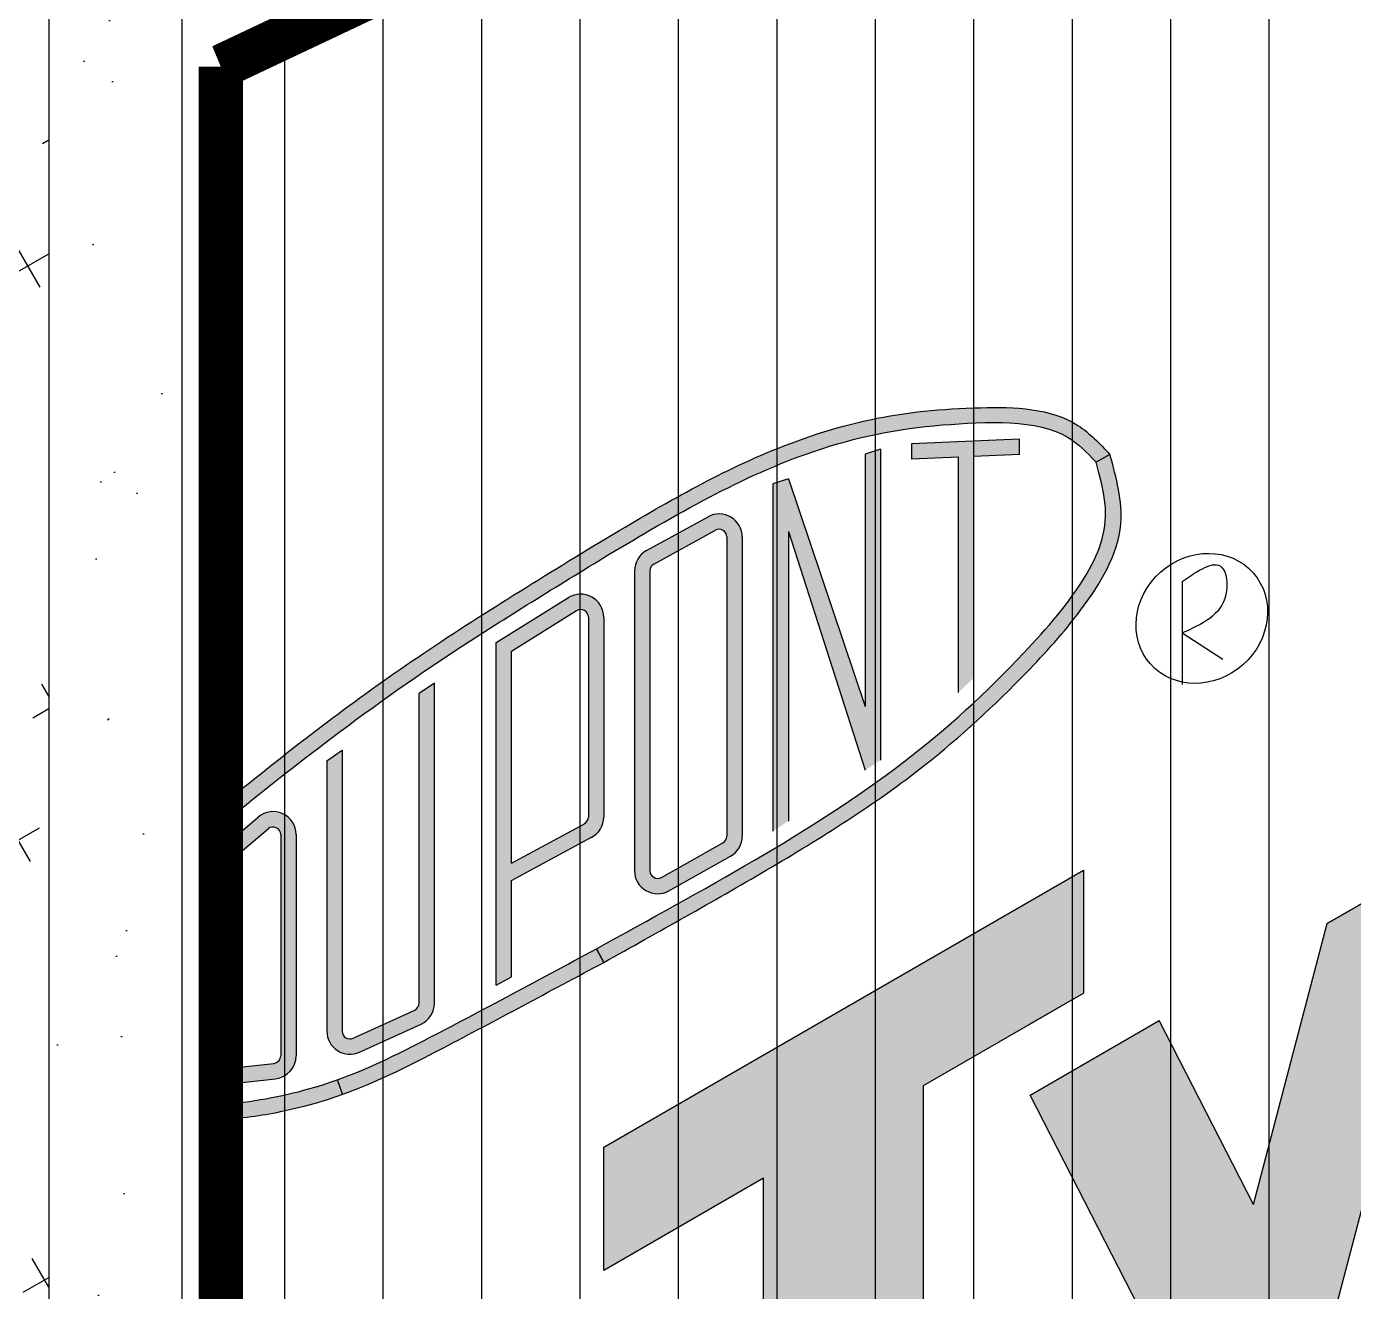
# Model space of a CAD drawing. Extents: x -77 to 51, y 0 to 66.
# Drawn here: x 12.968 to 15.663, y 43.684 to 46.252 of the extents above; entities that cross this region are included whole.
import ezdxf

# ---------------------------------------------------------------- set-up
doc = ezdxf.new("R2010")
doc.units = 0
doc.header["$LTSCALE"] = 1.5
doc.header["$MEASUREMENT"] = 0
doc.linetypes.add('DASHED', pattern=[0.75, 0.5, -0.25])
for name, color, linetype in [('DUPONTLOGO', 242, 'CONTINUOUS'), ('INSULATION', 40, 'CONTINUOUS'), ('STRUCTURE', 252, 'CONTINUOUS'), ('TYVEK', 160, 'DASHED')]:
    doc.layers.add(name, color=color, linetype=linetype)
pattern_1 = [(90, (47.69226, 4.31618), (-0.2, 1e-17), [])]

# ---------------------------------------------------------------- blocks, each defined once
blk = doc.blocks.new('A$C1409495A')
at = {"layer": 'DUPONTLOGO', "color": 242}
for p, q in [((0.2343, 0.5238), (0.2343, 0)), ((0.2343, 0.2619), (0.4408, 0.1288))]:
    blk.add_line(p, q, dxfattribs=at)
blk.add_ellipse((0.334, 0.3361), major_axis=(0.2604, 0.2316), ratio=0.903174, dxfattribs=at)
blk.add_spline([(0.2343, 0.5238), (0.4346, 0.5968), (0.4564, 0.4564), (0.2343, 0.2619)], degree=3, dxfattribs=at)

msp = doc.modelspace()

# ---------------------------------------------------------------- hatches: boundary and pattern name
at = {"layer": 'DUPONTLOGO'}
for color, points in [(242, [(13.3624, 44.669), (13.3624, 44.6291), (13.3668, 44.6328), (13.3713, 44.6367), (13.3759, 44.6405), (13.3805, 44.6444), (13.3851, 44.6483), (13.3897, 44.6521), (13.3943, 44.6559), (13.3989, 44.6598), (13.4035, 44.6636), (13.4082, 44.6674), (13.4128, 44.6712), (13.4174, 44.675), (13.4221, 44.6788), (13.4267, 44.6825), (13.4314, 44.6863), (13.436, 44.69), (13.4407, 44.6938), (13.4454, 44.6975), (13.45, 44.7012), (13.4547, 44.7049), (13.4594, 44.7087), (13.4641, 44.7124), (13.4687, 44.716), (13.4734, 44.7197), (13.4781, 44.7234), (13.4828, 44.727), (13.4874, 44.7307), (13.4921, 44.7343), (13.4968, 44.738), (13.5014, 44.7416), (13.5061, 44.7452), (13.5108, 44.7488), (13.5154, 44.7524), (13.5201, 44.756), (13.5247, 44.7596), (13.5294, 44.7632), (13.534, 44.7667), (13.5387, 44.7703), (13.5433, 44.7738), (13.5479, 44.7774), (13.5525, 44.7809), (13.5572, 44.7844), (13.5618, 44.788), (13.5664, 44.7915), (13.5709, 44.795), (13.5755, 44.7985), (13.5801, 44.8019), (13.5847, 44.8054), (13.5893, 44.8089), (13.5939, 44.8124), (13.5985, 44.8158), (13.603, 44.8193), (13.6076, 44.8227), (13.6122, 44.8261), (13.6168, 44.8296), (13.6214, 44.833), (13.626, 44.8364), (13.6306, 44.8398), (13.6352, 44.8432), (13.6398, 44.8466), (13.6444, 44.8499), (13.6491, 44.8533), (13.6537, 44.8567), (13.6583, 44.8601), (13.6629, 44.8634), (13.6675, 44.8668), (13.6722, 44.8701), (13.6768, 44.8734), (13.6814, 44.8768), (13.6861, 44.8801), (13.6907, 44.8834), (13.6953, 44.8867), (13.7, 44.89), (13.7047, 44.8933), (13.7093, 44.8966), (13.714, 44.8999), (13.7186, 44.9032), (13.7233, 44.9065), (13.728, 44.9098), (13.7327, 44.913), (13.7374, 44.9163), (13.742, 44.9195), (13.7467, 44.9228), (13.7514, 44.926), (13.7562, 44.9293), (13.7609, 44.9325), (13.7656, 44.9358), (13.7703, 44.939), (13.775, 44.9422), (13.7798, 44.9454), (13.7845, 44.9486), (13.7893, 44.9519), (13.794, 44.9551), (13.7988, 44.9583), (13.8035, 44.9615), (13.8083, 44.9647), (13.8131, 44.9678), (13.8179, 44.971), (13.8227, 44.9742), (13.8275, 44.9774), (13.8323, 44.9806), (13.8371, 44.9837), (13.8419, 44.9869), (13.8468, 44.9901), (13.8516, 44.9932), (13.8564, 44.9964), (13.8613, 44.9995), (13.8661, 45.0027), (13.871, 45.0058), (13.8758, 45.009), (13.8807, 45.0121), (13.8856, 45.0152), (13.8904, 45.0184), (13.8953, 45.0215), (13.9002, 45.0246), (13.9051, 45.0277), (13.91, 45.0309), (13.9149, 45.034), (13.9198, 45.0371), (13.9247, 45.0402), (13.9296, 45.0433), (13.9345, 45.0464), (13.9394, 45.0495), (13.9444, 45.0526), (13.9493, 45.0557), (13.9542, 45.0588), (13.9591, 45.0619), (13.9641, 45.065), (13.969, 45.0681), (13.974, 45.0712), (13.9789, 45.0743), (13.9838, 45.0774), (13.9888, 45.0805), (13.9937, 45.0835), (13.9987, 45.0866), (14.0037, 45.0897), (14.0086, 45.0928), (14.0136, 45.0959), (14.0186, 45.0989), (14.0235, 45.102), (14.0285, 45.1051), (14.0335, 45.1081), (14.0384, 45.1112), (14.0434, 45.1143), (14.0484, 45.1173), (14.0534, 45.1204), (14.0584, 45.1235), (14.0633, 45.1265), (14.0683, 45.1296), (14.0733, 45.1326), (14.0783, 45.1357), (14.0833, 45.1388), (14.0883, 45.1418), (14.0933, 45.1449), (14.0983, 45.1479), (14.1033, 45.151), (14.1082, 45.154), (14.1132, 45.1571), (14.1182, 45.1601), (14.1232, 45.1632), (14.1282, 45.1663), (14.1332, 45.1693), (14.1382, 45.1724), (14.1432, 45.1754), (14.1482, 45.1785), (14.152, 45.1807), (14.1557, 45.1829), (14.1594, 45.1851), (14.1632, 45.1874), (14.1669, 45.1896), (14.1706, 45.1918), (14.1744, 45.194), (14.1781, 45.1962), (14.1818, 45.1984), (14.1856, 45.2007), (14.1893, 45.2029), (14.193, 45.2051), (14.1968, 45.2073), (14.2005, 45.2095), (14.2043, 45.2117), (14.208, 45.2139), (14.2117, 45.2161), (14.2155, 45.2183), (14.2192, 45.2205), (14.2229, 45.2226), (14.2267, 45.2248), (14.2304, 45.227), (14.2342, 45.2292), (14.2379, 45.2314), (14.2417, 45.2335), (14.2454, 45.2357), (14.2491, 45.2378), (14.2529, 45.24), (14.2566, 45.2422), (14.2604, 45.2443), (14.2641, 45.2464), (14.2679, 45.2486), (14.2716, 45.2507), (14.2754, 45.2529), (14.2791, 45.255), (14.2829, 45.2571), (14.2867, 45.2592), (14.2904, 45.2613), (14.2942, 45.2634), (14.298, 45.2655), (14.3017, 45.2676), (14.3055, 45.2697), (14.3093, 45.2718), (14.313, 45.2738), (14.3168, 45.2759), (14.3206, 45.278), (14.3243, 45.28), (14.3281, 45.2821), (14.3319, 45.2841), (14.3357, 45.2861), (14.3395, 45.2882), (14.3433, 45.2902), (14.3471, 45.2922), (14.3509, 45.2942), (14.3547, 45.2962), (14.3585, 45.2982), (14.3623, 45.3001), (14.3661, 45.3021), (14.3699, 45.3041), (14.3737, 45.306), (14.3775, 45.308), (14.3813, 45.3099), (14.3851, 45.3118), (14.3889, 45.3138), (14.3928, 45.3157), (14.3966, 45.3176), (14.4004, 45.3195), (14.4043, 45.3213), (14.4081, 45.3232), (14.4119, 45.3251), (14.4158, 45.3269), (14.4196, 45.3288), (14.4235, 45.3306), (14.4274, 45.3324), (14.4312, 45.3343), (14.4351, 45.3361), (14.4389, 45.3378), (14.4428, 45.3396), (14.4467, 45.3414), (14.4506, 45.3432), (14.4545, 45.3449), (14.4583, 45.3466), (14.4622, 45.3484), (14.4661, 45.3501), (14.47, 45.3518), (14.4739, 45.3535), (14.4778, 45.3552), (14.4818, 45.3568), (14.4857, 45.3585), (14.4896, 45.3601), (14.4935, 45.3618), (14.4975, 45.3634), (14.5014, 45.365), (14.5053, 45.3666), (14.5093, 45.3682), (14.5132, 45.3697), (14.5172, 45.3713), (14.5211, 45.3728), (14.5251, 45.3744), (14.5291, 45.3759), (14.5331, 45.3774), (14.537, 45.3789), (14.541, 45.3803), (14.545, 45.3818), (14.549, 45.3832), (14.553, 45.3847), (14.557, 45.3861), (14.561, 45.3875), (14.5651, 45.3889), (14.5691, 45.3902), (14.5731, 45.3916), (14.5771, 45.3929), (14.5812, 45.3943), (14.5852, 45.3956), (14.5892, 45.3968), (14.5932, 45.3981), (14.5973, 45.3994), (14.6013, 45.4006), (14.6053, 45.4018), (14.6094, 45.403), (14.6134, 45.4042), (14.6174, 45.4054), (14.6215, 45.4065), (14.6255, 45.4077), (14.6296, 45.4088), (14.6336, 45.4099), (14.6377, 45.411), (14.6417, 45.412), (14.6457, 45.4131), (14.6498, 45.4141), (14.6539, 45.4151), (14.6579, 45.4161), (14.662, 45.4171), (14.666, 45.4181), (14.6701, 45.419), (14.6742, 45.4199), (14.6782, 45.4209), (14.6823, 45.4218), (14.6864, 45.4226), (14.6905, 45.4235), (14.6945, 45.4244), (14.6986, 45.4252), (14.7027, 45.426), (14.7068, 45.4268), (14.7109, 45.4276), (14.715, 45.4284), (14.7191, 45.4291), (14.7232, 45.4299), (14.7273, 45.4306), (14.7315, 45.4313), (14.7356, 45.432), (14.7397, 45.4326), (14.7438, 45.4333), (14.748, 45.4339), (14.7521, 45.4346), (14.7563, 45.4352), (14.7604, 45.4358), (14.7646, 45.4363), (14.7687, 45.4369), (14.7729, 45.4374), (14.7771, 45.438), (14.7812, 45.4385), (14.7854, 45.439), (14.7896, 45.4394), (14.7938, 45.4399), (14.798, 45.4404), (14.8022, 45.4408), (14.8064, 45.4412), (14.8106, 45.4416), (14.8148, 45.442), (14.8191, 45.4424), (14.8233, 45.4427), (14.8275, 45.4431), (14.8318, 45.4434), (14.8361, 45.4437), (14.8404, 45.444), (14.8447, 45.4444), (14.849, 45.4447), (14.8533, 45.445), (14.8577, 45.4453), (14.862, 45.4456), (14.8664, 45.4459), (14.8708, 45.4461), (14.8752, 45.4464), (14.8796, 45.4466), (14.884, 45.4469), (14.8884, 45.4471), (14.8928, 45.4473), (14.8972, 45.4475), (14.9016, 45.4476), (14.906, 45.4478), (14.9104, 45.4479), (14.9148, 45.448), (14.9192, 45.4481), (14.9236, 45.4482), (14.928, 45.4482), (14.9323, 45.4482), (14.9367, 45.4482), (14.941, 45.4482), (14.9454, 45.4481), (14.9497, 45.448), (14.954, 45.4479), (14.9583, 45.4477), (14.9626, 45.4475), (14.9668, 45.4473), (14.9711, 45.4471), (14.9753, 45.4468), (14.9795, 45.4465), (14.9836, 45.4461), (14.9878, 45.4457), (14.9919, 45.4453), (14.9959, 45.4448), (15, 45.4443), (15.004, 45.4437), (15.008, 45.4431), (15.012, 45.4425), (15.0159, 45.4418), (15.0198, 45.441), (15.0236, 45.4402), (15.0274, 45.4394), (15.0312, 45.4385), (15.035, 45.4376), (15.0386, 45.4366), (15.0423, 45.4356), (15.0459, 45.4345), (15.0494, 45.4333), (15.053, 45.4321), (15.0564, 45.4309), (15.0598, 45.4296), (15.0632, 45.4282), (15.0665, 45.4268), (15.0697, 45.4253), (15.0729, 45.4237), (15.0761, 45.4221), (15.0792, 45.4205), (15.0822, 45.4187), (15.0852, 45.4169), (15.0881, 45.415), (15.091, 45.413), (15.094, 45.4109), (15.0969, 45.4088), (15.0998, 45.4065), (15.1027, 45.4041), (15.1056, 45.4017), (15.1085, 45.3992), (15.1114, 45.3966), (15.1143, 45.394), (15.1172, 45.3912), (15.1201, 45.3884), (15.123, 45.3856), (15.1259, 45.3827), (15.1288, 45.3797), (15.1318, 45.3767), (15.1347, 45.3737), (15.1377, 45.3706), (15.1407, 45.3674), (15.1688, 45.3832), (15.1657, 45.3864), (15.1627, 45.3897), (15.1596, 45.3929), (15.1565, 45.3961), (15.1534, 45.3993), (15.1503, 45.4025), (15.1472, 45.4057), (15.144, 45.4088), (15.1409, 45.4119), (15.1377, 45.4149), (15.1345, 45.4179), (15.1312, 45.4208), (15.128, 45.4237), (15.1247, 45.4266), (15.1213, 45.4293), (15.1179, 45.432), (15.1145, 45.4346), (15.1111, 45.4372), (15.1076, 45.4396), (15.104, 45.442), (15.1004, 45.4442), (15.0967, 45.4464), (15.093, 45.4485), (15.0893, 45.4505), (15.0855, 45.4524), (15.0816, 45.4543), (15.0777, 45.456), (15.0738, 45.4577), (15.0698, 45.4593), (15.0658, 45.4608), (15.0617, 45.4622), (15.0576, 45.4636), (15.0535, 45.4648), (15.0494, 45.466), (15.0452, 45.4672), (15.0409, 45.4683), (15.0367, 45.4693), (15.0324, 45.4702), (15.0281, 45.4711), (15.0237, 45.4719), (15.0194, 45.4727), (15.015, 45.4734), (15.0106, 45.4741), (15.0061, 45.4747), (15.0017, 45.4752), (14.9972, 45.4757), (14.9927, 45.4762), (14.9882, 45.4766), (14.9837, 45.477), (14.9792, 45.4773), (14.9747, 45.4776), (14.9701, 45.4778), (14.9656, 45.4781), (14.961, 45.4782), (14.9564, 45.4784), (14.9519, 45.4785), (14.9473, 45.4786), (14.9427, 45.4786), (14.9381, 45.4786), (14.9335, 45.4786), (14.929, 45.4786), (14.9244, 45.4786), (14.9198, 45.4785), (14.9153, 45.4785), (14.9107, 45.4784), (14.9062, 45.4783), (14.9016, 45.4781), (14.8971, 45.478), (14.8926, 45.4779), (14.8881, 45.4777), (14.8836, 45.4776), (14.8791, 45.4774), (14.8746, 45.4772), (14.8701, 45.477), (14.8657, 45.4768), (14.8612, 45.4766), (14.8568, 45.4763), (14.8524, 45.4761), (14.8479, 45.4758), (14.8435, 45.4755), (14.8391, 45.4752), (14.8347, 45.4749), (14.8303, 45.4746), (14.826, 45.4743), (14.8216, 45.4739), (14.8172, 45.4736), (14.8128, 45.4732), (14.8085, 45.4728), (14.8041, 45.4724), (14.7998, 45.472), (14.7955, 45.4716), (14.7911, 45.4711), (14.7868, 45.4706), (14.7825, 45.4702), (14.7782, 45.4697), (14.7739, 45.4691), (14.7696, 45.4686), (14.7653, 45.4681), (14.761, 45.4675), (14.7567, 45.4669), (14.7524, 45.4663), (14.7481, 45.4657), (14.7438, 45.4651), (14.7396, 45.4644), (14.7353, 45.4638), (14.731, 45.4631), (14.7268, 45.4624), (14.7225, 45.4617), (14.7182, 45.461), (14.714, 45.4602), (14.7097, 45.4594), (14.7055, 45.4586), (14.7012, 45.4578), (14.697, 45.457), (14.6928, 45.4562), (14.6885, 45.4553), (14.6843, 45.4544), (14.68, 45.4535), (14.6758, 45.4526), (14.6716, 45.4517), (14.6673, 45.4507), (14.6631, 45.4497), (14.6589, 45.4487), (14.6546, 45.4477), (14.6504, 45.4467), (14.6462, 45.4456), (14.642, 45.4445), (14.6377, 45.4435), (14.6335, 45.4423), (14.6293, 45.4412), (14.6251, 45.4401), (14.6209, 45.4389), (14.6167, 45.4377), (14.6124, 45.4365), (14.6082, 45.4353), (14.604, 45.4341), (14.5998, 45.4329), (14.5956, 45.4316), (14.5915, 45.4303), (14.5873, 45.429), (14.5831, 45.4277), (14.5789, 45.4264), (14.5747, 45.425), (14.5705, 45.4237), (14.5664, 45.4223), (14.5622, 45.4209), (14.558, 45.4195), (14.5539, 45.4181), (14.5497, 45.4166), (14.5456, 45.4152), (14.5414, 45.4137), (14.5373, 45.4122), (14.5332, 45.4107), (14.529, 45.4092), (14.5249, 45.4077), (14.5208, 45.4062), (14.5167, 45.4046), (14.5126, 45.4031), (14.5085, 45.4015), (14.5044, 45.3999), (14.5003, 45.3983), (14.4962, 45.3967), (14.4921, 45.395), (14.488, 45.3934), (14.4839, 45.3917), (14.4799, 45.39), (14.4758, 45.3884), (14.4718, 45.3867), (14.4677, 45.385), (14.4637, 45.3832), (14.4597, 45.3815), (14.4556, 45.3798), (14.4516, 45.378), (14.4476, 45.3762), (14.4436, 45.3745), (14.4396, 45.3727), (14.4356, 45.3709), (14.4316, 45.3691), (14.4276, 45.3672), (14.4236, 45.3654), (14.4197, 45.3636), (14.4157, 45.3617), (14.4117, 45.3598), (14.4078, 45.358), (14.4038, 45.3561), (14.3999, 45.3542), (14.3959, 45.3523), (14.392, 45.3504), (14.3881, 45.3484), (14.3841, 45.3465), (14.3802, 45.3446), (14.3763, 45.3426), (14.3724, 45.3406), (14.3685, 45.3387), (14.3646, 45.3367), (14.3607, 45.3347), (14.3568, 45.3327), (14.3529, 45.3307), (14.349, 45.3287), (14.3451, 45.3267), (14.3413, 45.3247), (14.3374, 45.3226), (14.3335, 45.3206), (14.3296, 45.3185), (14.3258, 45.3165), (14.3219, 45.3144), (14.3181, 45.3124), (14.3142, 45.3103), (14.3104, 45.3082), (14.3065, 45.3061), (14.3027, 45.304), (14.2989, 45.3019), (14.295, 45.2998), (14.2912, 45.2977), (14.2874, 45.2956), (14.2835, 45.2934), (14.2797, 45.2913), (14.2759, 45.2892), (14.2721, 45.287), (14.2683, 45.2849), (14.2645, 45.2827), (14.2607, 45.2806), (14.2569, 45.2784), (14.2531, 45.2762), (14.2493, 45.2741), (14.2455, 45.2719), (14.2417, 45.2697), (14.2379, 45.2675), (14.2341, 45.2653), (14.2303, 45.2632), (14.2265, 45.261), (14.2227, 45.2588), (14.2189, 45.2566), (14.2152, 45.2544), (14.2114, 45.2521), (14.2076, 45.2499), (14.2038, 45.2477), (14.2, 45.2455), (14.1963, 45.2433), (14.1925, 45.2411), (14.1887, 45.2388), (14.1849, 45.2366), (14.1812, 45.2344), (14.1774, 45.2322), (14.1736, 45.2299), (14.1699, 45.2277), (14.1661, 45.2255), (14.1623, 45.2232), (14.1586, 45.221), (14.1548, 45.2188), (14.151, 45.2165), (14.1473, 45.2143), (14.1435, 45.212), (14.1398, 45.2098), (14.136, 45.2076), (14.1322, 45.2053), (14.1272, 45.2023), (14.1222, 45.1992), (14.1172, 45.1961), (14.1122, 45.1931), (14.1071, 45.19), (14.1021, 45.1869), (14.0971, 45.1839), (14.0921, 45.1808), (14.0871, 45.1777), (14.0821, 45.1746), (14.077, 45.1716), (14.072, 45.1685), (14.067, 45.1654), (14.062, 45.1624), (14.057, 45.1593), (14.052, 45.1562), (14.047, 45.1531), (14.042, 45.1501), (14.037, 45.147), (14.032, 45.1439), (14.0269, 45.1408), (14.0219, 45.1378), (14.017, 45.1347), (14.012, 45.1316), (14.007, 45.1285), (14.002, 45.1254), (13.997, 45.1223), (13.992, 45.1192), (13.987, 45.1161), (13.982, 45.113), (13.977, 45.11), (13.9721, 45.1069), (13.9671, 45.1038), (13.9621, 45.1007), (13.9571, 45.0976), (13.9522, 45.0944), (13.9472, 45.0913), (13.9422, 45.0882), (13.9373, 45.0851), (13.9323, 45.082), (13.9274, 45.0789), (13.9224, 45.0758), (13.9175, 45.0726), (13.9125, 45.0695), (13.9076, 45.0664), (13.9027, 45.0633), (13.8977, 45.0601), (13.8928, 45.057), (13.8879, 45.0538), (13.883, 45.0507), (13.8781, 45.0475), (13.8732, 45.0444), (13.8682, 45.0412), (13.8633, 45.0381), (13.8584, 45.0349), (13.8536, 45.0318), (13.8487, 45.0286), (13.8438, 45.0254), (13.8389, 45.0223), (13.834, 45.0191), (13.8292, 45.0159), (13.8243, 45.0127), (13.8194, 45.0095), (13.8146, 45.0063), (13.8097, 45.0031), (13.8049, 44.9999), (13.8001, 44.9967), (13.7952, 44.9935), (13.7904, 44.9903), (13.7856, 44.9871), (13.7808, 44.9839), (13.776, 44.9806), (13.7712, 44.9774), (13.7664, 44.9742), (13.7616, 44.9709), (13.7568, 44.9677), (13.752, 44.9644), (13.7472, 44.9612), (13.7425, 44.9579), (13.7377, 44.9546), (13.733, 44.9514), (13.7282, 44.9481), (13.7235, 44.9448), (13.7187, 44.9415), (13.714, 44.9382), (13.7093, 44.9349), (13.7046, 44.9316), (13.6999, 44.9283), (13.6952, 44.925), (13.6905, 44.9217), (13.6858, 44.9184), (13.6811, 44.915), (13.6764, 44.9117), (13.6717, 44.9083), (13.667, 44.905), (13.6624, 44.9016), (13.6577, 44.8983), (13.653, 44.8949), (13.6484, 44.8915), (13.6437, 44.8882), (13.6391, 44.8848), (13.6344, 44.8814), (13.6298, 44.878), (13.6251, 44.8746), (13.6205, 44.8712), (13.6158, 44.8677), (13.6112, 44.8643), (13.6066, 44.8609), (13.6019, 44.8574), (13.5973, 44.854), (13.5927, 44.8505), (13.588, 44.8471), (13.5834, 44.8436), (13.5788, 44.8401), (13.5742, 44.8367), (13.5696, 44.8332), (13.5649, 44.8297), (13.5603, 44.8262), (13.5557, 44.8227), (13.5511, 44.8191), (13.5465, 44.8156), (13.5419, 44.8121), (13.5372, 44.8085), (13.5326, 44.805), (13.528, 44.8014), (13.5234, 44.7978), (13.5188, 44.7943), (13.5142, 44.7907), (13.5096, 44.7871), (13.5049, 44.7835), (13.5003, 44.7799), (13.4957, 44.7763), (13.4911, 44.7726), (13.4865, 44.769), (13.4818, 44.7654), (13.4772, 44.7617), (13.4726, 44.7581), (13.4679, 44.7544), (13.4633, 44.7507), (13.4587, 44.747), (13.454, 44.7433), (13.4494, 44.7396), (13.4448, 44.7359), (13.4401, 44.7322), (13.4355, 44.7284), (13.4308, 44.7247), (13.4261, 44.7209), (13.4215, 44.7172), (13.4168, 44.7134), (13.4122, 44.7096), (13.4075, 44.7058), (13.4028, 44.702), (13.3981, 44.6982), (13.3934, 44.6944), (13.3888, 44.6906), (13.3841, 44.6867), (13.3794, 44.6829), (13.3747, 44.679), (13.37, 44.6752), (13.3652, 44.6713)]), (242, [(14.8918, 45.379), (14.9842, 45.383), (14.9842, 45.4142), (14.7654, 45.4048), (14.7654, 45.3736), (14.8605, 45.3777), (14.8605, 44.8998), (14.8918, 44.9291)]), (242, [(14.4842, 44.6182), (14.5154, 44.6388), (14.5154, 45.2269), (14.6717, 44.7421), (14.7029, 44.7628), (14.7029, 45.3942), (14.6717, 45.3841), (14.6717, 44.8714), (14.5154, 45.3339), (14.4842, 45.3238)]), (242, [(13.7967, 44.9192), (13.7654, 44.8978), (13.7654, 44.2694, -0.293439), (13.7563, 44.2552), (13.6313, 44.198, -0.546266), (13.6092, 44.2122), (13.6092, 44.7831), (13.5779, 44.7609), (13.5779, 44.2122, 0.546266), (13.6443, 44.1696), (13.7693, 44.2268, 0.293439), (13.7967, 44.2694)]), (182, [(15.8725, 44.5826), (15.6102, 44.4312), (15.4603, 43.8606), (15.2687, 44.234), (15.0064, 44.0826), (15.3451, 43.4225), (15.2229, 42.9576), (15.4852, 43.109)]), (182, [(14.4652, 42.9144), (14.7899, 43.1019), (14.7899, 44.1019), (15.1147, 44.2894), (15.1147, 44.5394), (14.1404, 43.9769), (14.1404, 43.7269), (14.4652, 43.9144)]), (242, [(13.3624, 44.0642), (13.3624, 44.0329), (13.3642, 44.033), (13.3668, 44.0331), (13.3694, 44.0333), (13.372, 44.0334), (13.3746, 44.0336), (13.3772, 44.0338), (13.3798, 44.034), (13.3824, 44.0342), (13.3849, 44.0344), (13.3875, 44.0346), (13.3901, 44.0349), (13.3927, 44.0351), (13.3953, 44.0354), (13.3979, 44.0356), (13.4005, 44.0359), (13.4031, 44.0362), (13.4057, 44.0365), (13.4083, 44.0368), (13.4109, 44.0371), (13.4134, 44.0374), (13.416, 44.0377), (13.4186, 44.038), (13.4212, 44.0384), (13.4238, 44.0387), (13.4263, 44.0391), (13.4289, 44.0394), (13.4315, 44.0398), (13.434, 44.0402), (13.4366, 44.0406), (13.4391, 44.041), (13.4417, 44.0414), (13.4442, 44.0418), (13.4468, 44.0422), (13.4493, 44.0426), (13.4518, 44.043), (13.4544, 44.0434), (13.4569, 44.0439), (13.4594, 44.0443), (13.4619, 44.0448), (13.4644, 44.0452), (13.4669, 44.0457), (13.4694, 44.0461), (13.4719, 44.0466), (13.4743, 44.0471), (13.4768, 44.0476), (13.4793, 44.0481), (13.4817, 44.0485), (13.4841, 44.049), (13.4866, 44.0495), (13.489, 44.0501), (13.4914, 44.0506), (13.4938, 44.0511), (13.4962, 44.0516), (13.4986, 44.0521), (13.501, 44.0527), (13.5034, 44.0532), (13.5058, 44.0537), (13.5081, 44.0543), (13.5105, 44.0548), (13.5128, 44.0554), (13.5152, 44.056), (13.5175, 44.0565), (13.5199, 44.0571), (13.5222, 44.0577), (13.5245, 44.0582), (13.5268, 44.0588), (13.5291, 44.0594), (13.5314, 44.06), (13.5337, 44.0606), (13.5359, 44.0612), (13.5382, 44.0618), (13.5405, 44.0624), (13.5427, 44.063), (13.545, 44.0637), (13.5472, 44.0643), (13.5495, 44.0649), (13.5517, 44.0655), (13.5539, 44.0662), (13.5561, 44.0668), (13.5584, 44.0675), (13.5606, 44.0681), (13.5628, 44.0688), (13.565, 44.0694), (13.5671, 44.0701), (13.5693, 44.0708), (13.5715, 44.0714), (13.5737, 44.0721), (13.5758, 44.0728), (13.578, 44.0735), (13.5801, 44.0741), (13.5823, 44.0748), (13.5844, 44.0755), (13.5866, 44.0762), (13.5887, 44.0769), (13.5908, 44.0776), (13.5929, 44.0783), (13.595, 44.0791), (13.5971, 44.0798), (13.5992, 44.0805), (13.6013, 44.0812), (13.6034, 44.0819), (13.6055, 44.0827), (13.6076, 44.0834), (13.6097, 44.0841), (13.5992, 44.1136), (13.5972, 44.1129), (13.5951, 44.1121), (13.5931, 44.1114), (13.5911, 44.1107), (13.5891, 44.11), (13.587, 44.1093), (13.585, 44.1086), (13.583, 44.108), (13.5809, 44.1073), (13.5789, 44.1066), (13.5768, 44.1059), (13.5747, 44.1052), (13.5727, 44.1046), (13.5706, 44.1039), (13.5685, 44.1032), (13.5664, 44.1026), (13.5643, 44.1019), (13.5622, 44.1013), (13.5601, 44.1006), (13.558, 44.1), (13.5559, 44.0993), (13.5538, 44.0987), (13.5517, 44.0981), (13.5496, 44.0975), (13.5474, 44.0968), (13.5453, 44.0962), (13.5431, 44.0956), (13.541, 44.095), (13.5388, 44.0944), (13.5366, 44.0938), (13.5345, 44.0932), (13.5323, 44.0926), (13.5301, 44.092), (13.5278, 44.0914), (13.5256, 44.0908), (13.5234, 44.0902), (13.5211, 44.0896), (13.5189, 44.0891), (13.5166, 44.0885), (13.5143, 44.0879), (13.5121, 44.0874), (13.5098, 44.0868), (13.5075, 44.0863), (13.5052, 44.0857), (13.5028, 44.0852), (13.5005, 44.0846), (13.4982, 44.0841), (13.4958, 44.0836), (13.4935, 44.083), (13.4911, 44.0825), (13.4888, 44.082), (13.4864, 44.0815), (13.484, 44.081), (13.4817, 44.0805), (13.4793, 44.08), (13.4769, 44.0795), (13.4745, 44.079), (13.4721, 44.0785), (13.4697, 44.078), (13.4673, 44.0776), (13.4649, 44.0771), (13.4624, 44.0767), (13.46, 44.0762), (13.4576, 44.0758), (13.4551, 44.0753), (13.4527, 44.0749), (13.4503, 44.0745), (13.4478, 44.074), (13.4454, 44.0736), (13.4429, 44.0732), (13.4405, 44.0728), (13.438, 44.0724), (13.4355, 44.0721), (13.4331, 44.0717), (13.4306, 44.0713), (13.4281, 44.0709), (13.4257, 44.0706), (13.4232, 44.0702), (13.4207, 44.0699), (13.4183, 44.0696), (13.4158, 44.0692), (13.4133, 44.0689), (13.4109, 44.0686), (13.4084, 44.0683), (13.4059, 44.068), (13.4034, 44.0677), (13.401, 44.0674), (13.3985, 44.0672), (13.396, 44.0669), (13.3935, 44.0666), (13.3911, 44.0664), (13.3886, 44.0662), (13.3861, 44.0659), (13.3837, 44.0657), (13.3812, 44.0655), (13.3788, 44.0653), (13.3763, 44.0651), (13.3738, 44.0649), (13.3714, 44.0648), (13.3689, 44.0646), (13.3665, 44.0644), (13.364, 44.0643)])]:
    msp.add_hatch(color=color, dxfattribs=at).paths.add_polyline_path(points)
h = msp.add_hatch(color=242, dxfattribs=at)
edge = h.paths.add_edge_path()
edge.add_spline(control_points=[(15.1688, 45.3832), (15.1817, 45.3357), (15.2122, 45.2239), (15.1174, 45.068), (14.9759, 44.9126), (14.7705, 44.7217), (14.4737, 44.5375), (14.2509, 44.4135), (14.1404, 44.3519)], knot_values=[0, 0, 0, 0, 0.071407, 0.167973, 0.251697, 0.391689, 0.584619, 0.774344, 0.774344, 0.774344, 0.774344], degree=3, periodic=0)
edge.add_line((14.1404, 44.3519), (14.1256, 44.3795))
edge.add_spline(control_points=[(14.1256, 44.3795), (14.3399, 44.4988), (14.5583, 44.6129), (14.8375, 44.8257), (14.9191, 44.9015), (15.0408, 45.0298), (15.087, 45.0826), (15.1502, 45.1889), (15.1646, 45.2346), (15.1555, 45.3115), (15.1484, 45.3389), (15.1407, 45.3674)], knot_values=[0.000251, 0.000251, 0.000251, 0.000251, 0.36813, 0.36813, 0.535334, 0.535334, 0.640047, 0.640047, 0.727343, 0.727343, 0.770536, 0.770536, 0.770536, 0.770536], degree=3, periodic=0)
edge.add_line((15.1407, 45.3674), (15.1688, 45.3832))
h = msp.add_hatch(color=242, dxfattribs=at)
h.paths.add_polyline_path([(14.2029, 44.5381, 0.573672), (14.2728, 44.4973), (14.3978, 44.5676, 0.270913), (14.4217, 44.6085), (14.4217, 45.2157, 0.570599), (14.3522, 45.2568), (14.2272, 45.188, 0.2734), (14.2029, 45.1469)])
h.paths.add_polyline_path([(14.2342, 45.1469, -0.2734), (14.2423, 45.1606), (14.3673, 45.2294, -0.570599), (14.3904, 45.2157), (14.3904, 44.6085, -0.270913), (14.3825, 44.5949), (14.2575, 44.5245, -0.573672), (14.2342, 44.5381)], flags=16)
h = msp.add_hatch(color=242, dxfattribs=at)
h.paths.add_polyline_path([(13.9217, 44.3055), (13.9529, 44.3224), (13.9529, 44.5181), (14.1158, 44.6059, 0.275801), (14.1404, 44.6471), (14.1404, 45.0528, 0.588096), (14.0688, 45.0926), (13.9217, 45.0012)])
h.paths.add_polyline_path([(13.9529, 44.5536), (14.101, 44.6334, 0.275801), (14.1092, 44.6471), (14.1092, 45.0528, 0.588096), (14.0853, 45.0661), (13.9529, 44.9839)], flags=16)
h = msp.add_hatch(color=242, dxfattribs=at)
edge = h.paths.add_edge_path()
edge.add_line((13.3624, 44.5827), (13.3624, 44.1035))
edge.add_line((13.3624, 44.1035), (13.4737, 44.1158))
edge.add_arc((13.4685, 44.1624), 0.0469, 276.3021, 360)
edge.add_line((13.5154, 44.1624), (13.5154, 44.6113))
edge.add_arc((13.4685, 44.6113), 0.0469, 360, 490.3159)
edge.add_line((13.4382, 44.647), (13.3624, 44.5827))
edge = h.paths.add_edge_path()
edge.add_line((13.3624, 44.5417), (13.3624, 44.135))
edge.add_line((13.3624, 44.135), (13.4703, 44.1469))
edge.add_arc((13.4685, 44.1624), 0.0156, 276.3021, 360)
edge.add_line((13.4842, 44.1624), (13.4842, 44.6113))
edge.add_arc((13.4685, 44.6113), 0.0156, 360, 490.3159)
edge.add_line((13.4584, 44.6232), (13.3624, 44.5417))
h = msp.add_hatch(color=242, dxfattribs=at)
edge = h.paths.add_edge_path()
edge.add_spline(control_points=[(14.1256, 44.3795), (14.0029, 44.3137), (13.8803, 44.2474), (13.7109, 44.1601), (13.658, 44.1346), (13.5992, 44.1136)], knot_values=[0.281052, 0.281052, 0.281052, 0.281052, 0.486409, 0.486409, 0.582124, 0.582124, 0.582124, 0.582124], degree=3, periodic=0)
edge.add_line((13.5992, 44.1136), (13.6097, 44.0841))
edge.add_spline(control_points=[(13.6097, 44.0841), (13.6837, 44.1106), (13.8503, 44.1964), (14.0302, 44.2929), (14.1404, 44.3519)], knot_values=[0.28106, 0.28106, 0.28106, 0.28106, 0.397759, 0.582124, 0.582124, 0.582124, 0.582124], degree=3, periodic=0)
edge.add_line((14.1404, 44.3519), (14.1256, 44.3795))
at = {"layer": 'INSULATION', "linetype": 'CONTINUOUS'}
h = msp.add_hatch(dxfattribs=at)
h.set_pattern_fill('CROSS', color=256, scale=0.8, angle=30, style=0)
h.set_pattern_definition([(30, (47.2746, 3.44885), (0.0732051, 0.2732051), [0.1, -0.3]), (120, (47.3429, 3.43055), (-0.2732051, 0.0732051), [0.1, -0.3])])
h.paths.add_polyline_path([(16.1756, 50.7459, 0.044799), (16.3731, 51.6541, -0.009339), (16.4688, 52.3175), (16.4688, 55.4169), (15.8428, 54.605, -0.121797), (15.6477, 54.352), (12.9226, 50.818), (12.9226, 37.0325), (13.013, 37.0847), (13.013, 46.9756), (13.5039, 47.2435), (14.529, 48.2213, 0.033704), (15.0365, 48.7752, 0.016125), (15.6502, 49.5961, 0.055655), (15.9791, 50.2003, 0.020914)])
at = {"layer": 'STRUCTURE', "linetype": 'CONTINUOUS'}
h = msp.add_hatch(dxfattribs=at)
h.set_pattern_fill('AR-SAND', color=256, scale=0.25, style=0)
h.set_pattern_definition([(37.5, (111.69888, 3.44885), (-0.0157483, 0.481706), [0, -0.38, 0, -0.425, 0, -0.40625]), (7.5, (111.6989, 3.44885), (0.442444, 0.7055365), [0, -0.205, 0, -0.3425, 0, -0.13125]), (327.5, (111.39138, 3.44885), (0.7785355, 0.0014148), [0, -0.125, 0, -0.45, 0, -0.5875]), (317.5, (111.3914, 3.44885), (0.7515317, 0.219419), [0, -0.0625, 0, -0.295, 0, -0.3375])])
h.paths.add_polyline_path([(14.7996, 48.065, 0.033704), (15.3071, 48.619, 0.016125), (15.9208, 49.4399, 0.055655), (16.2498, 50.0441, 0.020914), (16.4462, 50.5897, 0.044799), (16.6437, 51.4979, -0.020731), (16.8896, 52.9647, -0.04506), (17.2195, 54.0401, -0.26334), (17.6959, 54.7623), (17.6959, 55.0748, 0.309269), (16.9488, 54.1963, 0.04506), (16.619, 53.121, 0.020731), (16.3731, 51.6541, -0.044799), (16.1756, 50.7459, -0.020914), (15.9791, 50.2003, -0.055655), (15.6502, 49.5961, -0.016125), (15.0365, 48.7752, -0.033704), (14.529, 48.2213), (13.5039, 47.2435), (13.013, 46.9756), (13.2836, 46.8194), (13.7746, 47.0873)])
h.paths.add_polyline_path([(13.2836, 46.8194), (13.013, 46.9756), (13.013, 36.9803), (13.2836, 36.8241)])
at = {"layer": 'TYVEK', "linetype": 'CONTINUOUS'}
h = msp.add_hatch(dxfattribs=at)
h.set_pattern_fill('_USER', color=23, scale=0.2, angle=90, style=0, pattern_type=0)
h.set_pattern_definition(pattern_1)
edge = h.paths.add_edge_path(flags=17)
edge.add_arc((17.2094, 49.3212), 0.1236, 182.9659, 299.2642)
edge.add_arc((17.1709, 49.4704), 0.2755, 291.041, 368.959)
edge.add_arc((17.3243, 49.5077), 0.1188, 2.7087, 117.2913)
edge.add_arc((17.3679, 49.347), 0.2838, 110.2119, 186.5185)
edge = h.paths.add_edge_path(flags=17)
edge.add_arc((17.2943, 45.6153), 0.1236, 182.9659, 299.2642)
edge.add_arc((17.2558, 45.7645), 0.2755, 291.041, 368.959)
edge.add_arc((17.4092, 45.8018), 0.1188, 2.7087, 117.2913)
edge.add_arc((17.4527, 45.6411), 0.2838, 110.2119, 186.5185)
edge = h.paths.add_edge_path(flags=17)
edge.add_arc((17.2094, 39.7154), 0.1236, 182.9659, 299.2642)
edge.add_arc((17.1709, 39.8646), 0.2755, 291.041, 368.959)
edge.add_arc((17.3243, 39.9019), 0.1188, 2.7087, 117.2913)
edge.add_arc((17.3679, 39.7412), 0.2838, 110.2119, 186.5185)
edge = h.paths.add_edge_path()
edge.add_line((18.3493, 53.0854), (17.532, 52.6135))
edge.add_arc((22.5593, 51.6745), 5.1142, 169.4201, 182.1229)
edge.add_arc((10.7828, 52.382), 6.7259, 292.55297, 352.3364, ccw=False)
edge.add_line((13.3624, 46.1705), (13.3624, 36.8696))
edge.add_line((13.3624, 36.8696), (17.7743, 39.4168))
edge.add_line((18.3493, 51.5839), (18.3493, 53.0854))
h = msp.add_hatch(dxfattribs=at)
h.set_pattern_fill('_USER', color=23, scale=0.2, angle=90, style=0, pattern_type=0)
h.set_pattern_definition(pattern_1)
edge = h.paths.add_edge_path()
edge.add_line((18.3493, 53.0854), (17.6959, 52.7081))
edge.add_line((17.6959, 52.7081), (17.532, 52.6135))
edge.add_arc((22.5593, 51.6745), 5.1142, 169.4201, 182.1229)
edge.add_arc((10.7828, 52.382), 6.7259, 292.55297, 352.3364, ccw=False)
edge.add_line((13.3624, 46.1705), (13.3624, 44.669))
edge.add_spline(control_points=[(13.3624, 44.669), (13.3666, 44.6724), (13.4938, 44.7771), (13.7348, 44.9625), (13.999, 45.1239), (14.1322, 45.2053)], knot_values=[0.557471, 0.557471, 0.557471, 0.557471, 0.57308, 1.030527, 1.495853, 1.495853, 1.495853, 1.495853], degree=3, periodic=0)
edge.add_spline(control_points=[(14.1322, 45.2053), (14.2419, 45.2706), (14.4154, 45.3739), (14.6818, 45.4625), (14.8929, 45.4825), (15.0805, 45.4767), (15.1482, 45.405), (15.1688, 45.3832)], knot_values=[0, 0, 0, 0, 0.38256, 0.605033, 0.83045, 1.0317, 1.119814, 1.119814, 1.119814, 1.119814], degree=3, periodic=0)
edge.add_spline(control_points=[(15.1688, 45.3832), (15.1817, 45.3357), (15.2122, 45.2239), (15.1174, 45.068), (14.9759, 44.9126), (14.7705, 44.7217), (14.4737, 44.5375), (14.2509, 44.4135), (14.1404, 44.3519)], knot_values=[0, 0, 0, 0, 0.142813, 0.335947, 0.503394, 0.783377, 1.169237, 1.548688, 1.548688, 1.548688, 1.548688], degree=3, periodic=0)
edge.add_line((14.1404, 44.3519), (14.1256, 44.3795))
edge.add_spline(control_points=[(14.1256, 44.3795), (14.3399, 44.4988), (14.5583, 44.6129), (14.8375, 44.8257), (14.9191, 44.9015), (15.0408, 45.0298), (15.087, 45.0826), (15.1502, 45.1889), (15.1646, 45.2346), (15.1555, 45.3115), (15.1484, 45.3389), (15.1407, 45.3674)], knot_values=[0.000251, 0.000251, 0.000251, 0.000251, 0.36813, 0.36813, 0.535334, 0.535334, 0.640047, 0.640047, 0.727343, 0.727343, 0.770536, 0.770536, 0.770536, 0.770536], degree=3, periodic=0)
edge.add_spline(control_points=[(15.1407, 45.3674), (15.1213, 45.3878), (15.1032, 45.4059), (15.0215, 45.456), (14.9179, 45.4501), (14.7379, 45.4361), (14.6524, 45.4186), (14.4202, 45.3395), (14.2846, 45.2597), (14.1482, 45.1785)], knot_values=[0, 0, 0, 0, 0.042021, 0.042021, 0.180111, 0.180111, 0.318202, 0.318202, 0.556048, 0.556048, 0.556048, 0.556048], degree=3, periodic=0)
edge.add_spline(control_points=[(14.1482, 45.1785), (14.0451, 45.1155), (13.9419, 45.0524), (13.7491, 44.9261), (13.6602, 44.8631), (13.5029, 44.7431), (13.4309, 44.6878), (13.3624, 44.6291)], knot_values=[0.266784, 0.266784, 0.266784, 0.266784, 0.447439, 0.447439, 0.616219, 0.616219, 0.747926, 0.747926, 0.747926, 0.747926], degree=3, periodic=0)
edge.add_line((13.3624, 44.6291), (13.3624, 44.5827))
edge.add_line((13.3624, 44.5827), (13.4382, 44.647))
edge.add_arc((13.4685, 44.6113), 0.0469, 0, 130.3159, ccw=False)
edge.add_line((13.5154, 44.6113), (13.5154, 44.1624))
edge.add_arc((13.4685, 44.1624), 0.0469, 276.3021, 360, ccw=False)
edge.add_line((13.4737, 44.1158), (13.3624, 44.1035))
edge.add_line((13.3624, 44.1035), (13.3624, 36.8696))
edge.add_line((13.3624, 36.8696), (17.7743, 39.4168))
edge.add_line((17.7743, 39.4168), (17.7743, 43.8463))
edge.add_line((17.7743, 43.8463), (17.6526, 43.776))
edge.add_line((17.6526, 43.776), (17.6526, 44.229))
edge.add_line((17.6526, 44.229), (17.7743, 44.2993))
edge.add_line((17.7743, 44.2993), (17.7743, 51.2519))
edge.add_line((17.7743, 51.2519), (18.3493, 51.5839))
edge.add_line((18.3493, 51.5839), (18.3493, 53.0854))
h.paths.add_polyline_path([(17.443, 49.5133, -0.353716), (17.2698, 49.2133, -0.556012), (17.0859, 49.3148, -0.345825), (17.2698, 49.6133, -0.546252)], flags=16)
h.paths.add_polyline_path([(17.3062, 49.4453, -0.353716), (17.2629, 49.3703, -0.556012), (17.2169, 49.3956, -0.345825), (17.2629, 49.4703, -0.546252)], flags=0)
h.paths.add_polyline_path([(17.5279, 45.8074, -0.353716), (17.3547, 45.5074, -0.556012), (17.1708, 45.6089, -0.345825), (17.3547, 45.9074, -0.546252)], flags=16)
h.paths.add_polyline_path([(17.391, 45.7393, -0.353716), (17.3477, 45.6643, -0.556012), (17.3018, 45.6897, -0.345825), (17.3477, 45.7643, -0.546252)], flags=0)
edge = h.paths.add_edge_path(flags=16)
edge.add_spline(control_points=[(16.8322, 44.6566), (16.817, 44.7422), (16.7898, 44.8956), (16.8494, 45.1498), (17.0532, 45.3085), (17.2754, 45.3439), (17.5248, 45.3289), (17.5505, 45.1666), (17.5644, 45.0793)], knot_values=[0, 0, 0, 0, 0.259119, 0.464776, 0.751758, 0.959659, 1.159853, 1.392957, 1.392957, 1.392957, 1.392957], degree=3, periodic=0)
edge.add_line((17.5644, 45.0793), (17.0467, 44.7804))
edge.add_arc((17.1688, 44.8124), 0.1261, 194.6731, 367.7023)
edge.add_line((17.2937, 44.8293), (17.5644, 44.9855))
edge.add_spline(control_points=[(17.5644, 44.9855), (17.5584, 44.9061), (17.5421, 44.6914), (17.2763, 44.465), (16.9199, 44.456), (16.8538, 44.6072), (16.8322, 44.6566)], knot_values=[0, 0, 0, 0, 0.233175, 0.629766, 0.945062, 1.098191, 1.098191, 1.098191, 1.098191], degree=3, periodic=0)
edge = h.paths.add_edge_path(flags=0)
edge.add_spline(control_points=[(17.0017, 44.942), (16.9873, 44.9557), (16.9873, 44.976), (16.9885, 45.0394), (17.0114, 45.0814), (17.0717, 45.1365), (17.156, 45.1771), (17.259, 45.1916), (17.3307, 45.1824), (17.3329, 45.1303)], knot_values=[0.169335, 0.169335, 0.169335, 0.169335, 0.236034, 0.236034, 0.350719, 0.350719, 0.465405, 0.465405, 0.543701, 0.543701, 0.543701, 0.543701], degree=3, periodic=0)
edge.add_line((17.3329, 45.1303), (17.0017, 44.942))
h.paths.add_polyline_path([(16.7926, 45.1138), (16.522, 44.1019), (16.1972, 43.9144), (15.9266, 44.6138), (16.1888, 44.7653), (16.3596, 44.324), (16.5304, 44.9624)], flags=16)
edge = h.paths.add_edge_path(flags=16)
edge.add_ellipse((15.3553, 45.0504), major_axis=(0.1042, 0.0926), ratio=0.903174, start_angle=0, end_angle=213.8665, ccw=False)
edge.add_ellipse((15.3553, 45.0504), major_axis=(0.1042, 0.0926), ratio=0.903174, start_angle=213.8665, end_angle=360, ccw=False)
edge = h.paths.add_edge_path(flags=16)
edge.add_spline(control_points=[(15.3154, 45.1255), (15.3477, 45.1474), (15.4016, 45.184), (15.4144, 45.0648), (15.3553, 45.0385), (15.3154, 45.0207)], knot_values=[0, 0, 0, 0, 0.213104, 0.355185, 0.650392, 0.650392, 0.650392, 0.650392], degree=3, periodic=0)
edge.add_line((15.3154, 45.0207), (15.3154, 45.1255))
h.paths.add_polyline_path([(17.6261, 44.4146), (17.5771, 43.7324), (17.4103, 43.6361), (17.3432, 43.9458), (17.2761, 43.5586), (17.1093, 43.4623), (17.0603, 44.0879), (17.1962, 44.1664), (17.2153, 43.6804), (17.2844, 44.2173), (17.4021, 44.2852), (17.4712, 43.8282), (17.4902, 44.3361)], flags=16)
h.paths.add_polyline_path([(14.4217, 45.2157), (14.4217, 44.6085, -0.270913), (14.3978, 44.5676), (14.2728, 44.4973, -0.573672), (14.2029, 44.5381), (14.2029, 45.1469, -0.2734), (14.2272, 45.188), (14.3522, 45.2568, -0.570599)], flags=16)
h.paths.add_polyline_path([(14.3904, 45.2157), (14.3904, 44.5993), (14.2575, 44.5245, -0.573672), (14.2342, 44.5381), (14.2342, 45.1561), (14.3673, 45.2294, -0.570599)], flags=0)
h.paths.add_polyline_path([(15.8725, 44.5826), (15.4852, 43.109), (15.2229, 42.9576), (15.3451, 43.4225), (15.0064, 44.0826), (15.2687, 44.234), (15.4603, 43.8606), (15.6102, 44.4312)], flags=16)
h.paths.add_polyline_path([(14.1404, 45.0528), (14.1404, 44.6471, -0.275801), (14.1158, 44.6059), (13.9529, 44.5181), (13.9529, 44.3224), (13.9217, 44.3055), (13.9217, 45.0012), (14.0688, 45.0926, -0.588096)], flags=16)
h.paths.add_polyline_path([(14.1092, 45.0528), (14.1092, 44.6378), (13.9529, 44.5536), (13.9529, 44.9839), (14.0853, 45.0661, -0.588096)], flags=0)
h.paths.add_polyline_path([(15.1147, 44.5394), (15.1147, 44.2894), (15.0064, 44.2269), (14.7899, 44.1019), (14.7899, 43.1019), (14.4652, 42.9144), (14.4652, 43.9144), (14.1404, 43.7269), (14.1404, 43.9769)], flags=16)
h.paths.add_polyline_path([(13.7967, 44.9192), (13.7967, 44.2694, -0.293439), (13.7693, 44.2268), (13.6443, 44.1696, -0.546266), (13.5779, 44.2122), (13.5779, 44.7609), (13.6092, 44.7831), (13.6092, 44.2122, 0.546266), (13.6313, 44.198), (13.7563, 44.2552, 0.293439), (13.7654, 44.2694), (13.7654, 44.8978)], flags=16)
h.paths.add_polyline_path([(17.0432, 43.6318, -0.297026), (16.8888, 43.3355, -0.082009), (16.823, 43.3032, -0.51314), (16.5879, 43.428, -0.25764), (16.7429, 43.7168, -0.535021)], flags=16)
h.paths.add_polyline_path([(16.9003, 43.583, -0.435984), (16.8034, 43.4268, -0.399352), (16.7249, 43.4591, -0.308439), (16.7555, 43.5911, -0.460315)], flags=0)
h.paths.add_polyline_path([(16.568, 43.4171), (16.4289, 43.3368, 0.360236), (16.3079, 43.3227, 0.308439), (16.2773, 43.1907, 0.399352), (16.3558, 43.1584, 0.348023), (16.4571, 43.2768), (16.5962, 43.3571, -0.291413), (16.4412, 43.0671, -0.082009), (16.3754, 43.0348, -0.51314), (16.1403, 43.1596, -0.25764), (16.2953, 43.4484, -0.435127)], flags=16)
h.paths.add_polyline_path([(16.0478, 43.2073, -0.133505), (16.125, 43.1463), (15.9858, 43.0659, 0.360236), (15.8648, 43.0519, 0.308439), (15.8342, 42.9198, 0.117991), (15.8517, 42.8971, 0.159903), (15.8901, 42.8991, 0.348023), (15.9914, 43.0175), (16.1305, 43.0978, -0.019719), (16.1314, 43.0737), (16.1531, 43.0862, -0.291413), (15.9982, 42.7962, -0.082009), (15.9324, 42.7639, -0.257968), (15.774, 42.771, -0.266513), (15.6746, 42.9003, -0.25764), (15.8296, 43.1891, -0.322091)], flags=16)
h.paths.add_polyline_path([(15.6296, 43.055), (15.6296, 43.0303), (15.6523, 43.0434), (15.6523, 42.5904), (15.5346, 42.5224), (15.5346, 42.547), (15.524, 42.5409, -0.594358), (15.2977, 42.5268), (15.2977, 42.8387), (15.4154, 42.9066), (15.4154, 42.625, 0.376933), (15.5119, 42.6823), (15.5119, 42.987)], flags=16)
h.paths.add_polyline_path([(15.1328, 42.969), (15.1328, 42.9443), (15.1555, 42.9574), (15.1555, 42.7786), (15.2336, 42.8237), (15.2336, 42.7991), (15.2563, 42.8122), (15.2563, 42.6763), (15.1555, 42.6181), (15.1555, 42.4697, 0.11841), (15.1616, 42.4567, 0.08104), (15.1714, 42.4578), (15.2336, 42.4937), (15.2336, 42.4691), (15.2563, 42.4821), (15.2563, 42.3617), (15.1772, 42.3161, -0.296088), (15.0642, 42.3182, -0.352851), (14.9969, 42.4297), (14.9969, 42.5265), (14.9188, 42.4814), (14.9188, 42.506), (14.8961, 42.493), (14.8961, 42.5986), (14.7762, 42.5294, 0.050564), (14.7579, 42.5434), (14.7536, 42.5409, 0.04361), (14.738, 42.5533, 0.199739), (14.6502, 42.5503, 0.499574), (14.6035, 42.4498, 0.080988), (14.6171, 42.4347, 0.191578), (14.6635, 42.4398, -0.217335), (14.8144, 42.4226, -0.167467), (14.9029, 42.3428, -0.35133), (14.7706, 42.0761, -0.082009), (14.7048, 42.0438, -0.257968), (14.5464, 42.0509, -0.197126), (14.4583, 42.1387), (14.584, 42.2113, 0.087473), (14.596, 42.1936), (14.6067, 42.1997, 0.117991), (14.6241, 42.177, 0.159903), (14.6625, 42.179, 0.462874), (14.7371, 42.289, 0.06421), (14.7184, 42.3058, 0.241373), (14.6297, 42.294, -0.152735), (14.5382, 42.3173, -0.226383), (14.447, 42.4184, -0.34771), (14.602, 42.6681, -0.271111), (14.8127, 42.6674, -0.129517), (14.8961, 42.6015), (14.8961, 42.6289), (14.9969, 42.6871), (14.9969, 42.8905)], flags=16)
h.paths.add_polyline_path([(17.443, 39.9075, -0.353716), (17.2698, 39.6075, -0.556012), (17.0859, 39.709, -0.345825), (17.2698, 40.0075, -0.546252)], flags=16)
h.paths.add_polyline_path([(17.3062, 39.8394, -0.353716), (17.2629, 39.7644, -0.556012), (17.2169, 39.7898, -0.345825), (17.2629, 39.8644, -0.546252)], flags=0)

# ---------------------------------------------------------------- linework, layer by layer
at = {"layer": 'DUPONTLOGO', "color": 242}
for p, q in [((14.9842, 45.4142), (14.7654, 45.4048)), ((14.7654, 45.4048), (14.7654, 45.3736)), ((14.9842, 45.4142), (14.9842, 45.383)), ((14.7029, 45.3942), (14.6717, 45.3841)), ((14.6717, 45.3841), (14.6717, 44.8714)), ((14.7029, 45.3942), (14.7029, 44.7628)), ((14.8605, 45.3777), (14.7654, 45.3736)), ((14.8605, 45.3783), (14.8605, 44.8998)), ((14.9855, 45.383), (14.8918, 45.379)), ((14.8918, 45.379), (14.8918, 44.9291)), ((15.1688, 45.3832), (15.1407, 45.3674)), ((14.5154, 45.3339), (14.4842, 45.3238)), ((14.4842, 45.3238), (14.4842, 44.6182)), ((14.5154, 45.3339), (14.6717, 44.8714)), ((14.2272, 45.188), (14.3522, 45.2568)), ((14.2423, 45.1606), (14.3673, 45.2294)), ((14.3904, 45.2157), (14.3904, 44.6085)), ((14.4217, 45.2157), (14.4217, 44.6085)), ((14.5154, 45.2269), (14.6717, 44.7421)), ((14.5154, 45.2269), (14.5154, 44.6388)), ((14.2029, 45.1469), (14.2029, 44.5381)), ((14.2342, 45.1469), (14.2342, 44.5381)), ((13.9217, 45.0012), (14.0688, 45.0926)), ((13.9529, 44.9839), (14.0853, 45.0661)), ((14.1092, 45.0528), (14.1092, 44.6471)), ((14.1404, 45.0528), (14.1404, 44.6471)), ((13.9217, 44.3055), (13.9217, 45.0012)), ((13.9529, 44.5536), (13.9529, 44.9839)), ((13.7967, 44.9192), (13.7654, 44.8978)), ((13.7967, 44.2694), (13.7967, 44.9192)), ((13.7654, 44.2694), (13.7654, 44.8978)), ((13.5779, 44.7609), (13.6092, 44.7831)), ((13.6092, 44.7831), (13.6092, 44.2122)), ((13.5779, 44.7609), (13.5779, 44.2122)), ((13.3624, 44.5827), (13.4382, 44.647)), ((13.3624, 44.5417), (13.4584, 44.6232)), ((13.9529, 44.5536), (14.101, 44.6334)), ((13.4842, 44.6113), (13.4842, 44.1624)), ((13.5154, 44.6113), (13.5154, 44.1624)), ((13.9529, 44.5181), (14.1158, 44.6059)), ((14.2575, 44.5245), (14.3825, 44.5949)), ((14.2728, 44.4973), (14.3978, 44.5676)), ((13.9529, 44.3224), (13.9529, 44.5181)), ((14.1256, 44.3795), (14.1404, 44.3519)), ((14.1404, 44.3519), (14.1256, 44.3795)), ((13.9217, 44.3055), (13.9529, 44.3224)), ((13.6313, 44.198), (13.7563, 44.2552)), ((13.6443, 44.1696), (13.7693, 44.2268)), ((13.3624, 44.135), (13.4703, 44.1469)), ((13.3624, 44.1035), (13.4737, 44.1158)), ((13.6097, 44.0841), (13.5992, 44.1136))]:
    msp.add_line(p, q, dxfattribs=at)
at = {"layer": 'DUPONTLOGO', "color": 182}
for p, q in [((15.4852, 43.109), (15.8725, 44.5826)), ((15.6102, 44.4312), (15.8725, 44.5826)), ((15.8725, 44.5826), (15.6102, 44.4312)), ((14.1404, 43.9769), (15.1147, 44.5394)), ((15.1147, 44.5394), (15.1147, 44.2894)), ((15.4603, 43.8606), (15.6102, 44.4312)), ((14.7899, 44.1019), (15.1147, 44.2894)), ((15.0064, 44.2269), (15.1147, 44.2894)), ((15.0064, 44.0826), (15.2687, 44.234)), ((15.0064, 44.0826), (15.2687, 44.234)), ((15.4603, 43.8606), (15.2687, 44.234)), ((14.7899, 43.1019), (14.7899, 44.1019)), ((15.3451, 43.4225), (15.0064, 44.0826)), ((14.1404, 43.7269), (14.1404, 43.9769)), ((14.1404, 43.7269), (14.4652, 43.9144)), ((14.4652, 42.9144), (14.4652, 43.9144))]:
    msp.add_line(p, q, dxfattribs=at)
at = {"layer": 'DUPONTLOGO', "color": 242}
for centre, radius, start, end in [((14.3748, 45.2157), 0.0469, 0, 118.8361), ((14.3748, 45.2157), 0.0156, 0, 118.8361), ((14.2498, 45.1469), 0.0469, 118.8361, 180), ((14.2498, 45.1469), 0.0156, 118.8361, 180), ((14.0935, 45.0528), 0.0469, 360, 121.8384), ((14.0935, 45.0528), 0.0156, 360, 121.8384), ((13.4685, 44.6113), 0.0469, 360, 130.3159), ((14.0935, 44.6471), 0.0156, 298.3244, 360), ((14.0935, 44.6471), 0.0469, 298.3244, 360), ((13.4685, 44.6113), 0.0156, 360, 130.3159), ((14.3748, 44.6085), 0.0156, 299.3668, 0), ((14.3748, 44.6085), 0.0469, 299.3668, 0), ((14.2498, 44.5381), 0.0469, 180, 299.3668), ((14.2498, 44.5381), 0.0156, 180, 299.3668), ((13.7498, 44.2694), 0.0156, 294.5851, 360), ((13.7498, 44.2694), 0.0469, 294.5851, 360), ((13.6248, 44.2122), 0.0469, 180, 294.5851), ((13.6248, 44.2122), 0.0156, 180, 294.5851), ((13.4685, 44.1624), 0.0156, 276.3021, 360), ((13.4685, 44.1624), 0.0469, 276.3021, 360)]:
    msp.add_arc(centre, radius, start, end, dxfattribs=at)
for points in [[(14.1322, 45.2053), (14.4696, 45.3857), (14.6814, 45.4538), (14.9055, 45.4782), (15.1035, 45.4423), (15.1688, 45.3832)], [(14.1404, 44.3519), (14.4705, 44.5391), (14.7922, 44.7522), (14.9992, 44.9407), (15.1092, 45.067), (15.1907, 45.2421), (15.1688, 45.3832)]]:
    msp.add_spline(points, degree=3, dxfattribs=at)
for points, knots in [([(14.1482, 45.1785), (14.2846, 45.2597), (14.4202, 45.3395), (14.6524, 45.4186), (14.7379, 45.4361), (14.9179, 45.4501), (15.0215, 45.456), (15.1032, 45.4059), (15.1213, 45.3878), (15.1407, 45.3674)], [0, 0, 0, 0, 0.2378462, 0.2378462, 0.3759363, 0.3759363, 0.5140265, 0.5140265, 0.5560477, 0.5560477, 0.5560477, 0.5560477]), ([(14.1256, 44.3795), (14.3399, 44.4988), (14.5583, 44.6129), (14.8375, 44.8257), (14.9191, 44.9015), (15.0408, 45.0298), (15.087, 45.0826), (15.1502, 45.1889), (15.1646, 45.2346), (15.1555, 45.3115), (15.1484, 45.3389), (15.1407, 45.3674)], [0.0002506, 0.0002506, 0.0002506, 0.0002506, 0.3681301, 0.3681301, 0.5353339, 0.5353339, 0.6400473, 0.6400473, 0.7273425, 0.7273425, 0.7705356, 0.7705356, 0.7705356, 0.7705356]), ([(13.3624, 44.669), (13.3666, 44.6724), (13.4938, 44.7771), (13.7348, 44.9625), (13.999, 45.1239), (14.1322, 45.2053)], [0.5574708, 0.5574708, 0.5574708, 0.5574708, 0.5730795, 1.0305268, 1.4958526, 1.4958526, 1.4958526, 1.4958526]), ([(13.3624, 44.6291), (13.4309, 44.6878), (13.5029, 44.7431), (13.6602, 44.8631), (13.7491, 44.9261), (13.9419, 45.0524), (14.0451, 45.1155), (14.1482, 45.1785)], [0.2667844, 0.2667844, 0.2667844, 0.2667844, 0.3984913, 0.3984913, 0.5672713, 0.5672713, 0.7479263, 0.7479263, 0.7479263, 0.7479263]), ([(13.3624, 44.0642), (13.4231, 44.0676), (13.4871, 44.0798), (13.6242, 44.1185), (13.6937, 44.1513), (13.8803, 44.2474), (14.0029, 44.3137), (14.1256, 44.3795)], [0.1692901, 0.1692901, 0.1692901, 0.1692901, 0.2504808, 0.2504808, 0.3767663, 0.3767663, 0.5821236, 0.5821236, 0.5821236, 0.5821236]), ([(13.3624, 44.0329), (13.4033, 44.035), (13.5884, 44.0617), (13.8137, 44.1768), (14.0302, 44.2929), (14.1404, 44.3519)], [0.336342, 0.336342, 0.336342, 0.336342, 0.4396112, 0.7955184, 1.1642473, 1.1642473, 1.1642473, 1.1642473])]:
    msp.add_open_spline(points, degree=3, knots=knots, dxfattribs=at)
at = {"layer": 'STRUCTURE'}
for p, q in [((13.013, 46.9756), (13.013, 36.9803)), ((13.2836, 46.8194), (13.2836, 36.8241))]:
    msp.add_line(p, q, dxfattribs=at)
at = {"layer": 'TYVEK', "color": 23, "const_width": 0.09}
msp.add_lwpolyline([(18.3493, 53.0854), (17.532, 52.6135, 0.055484), (17.4486, 51.4851, -0.266937), (13.3624, 46.1705)], format="xyb", dxfattribs=at)
msp.add_lwpolyline([(13.3624, 46.1705), (13.3624, 36.8696)], dxfattribs=at)

# ---------------------------------------------------------------- block references
at = {"layer": 'DUPONTLOGO', "color": 182, "xscale": 0.4000000000000057, "yscale": 0.4000000000000057, "zscale": 0.3999999999999999}
msp.add_blockref('A$C1409495A', (15.2217, 44.916), dxfattribs=at)

doc.saveas('drawing.dxf')
